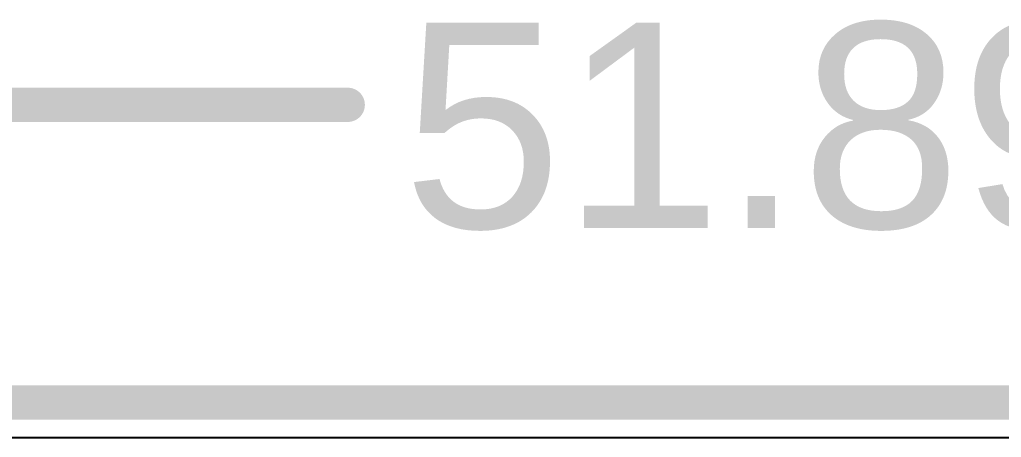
# Model space of a CAD drawing. Header units: inches. Extents: x -0.2 to 17.4, y -0.2 to 2.6.
# Drawn here: x 0.6467 to 0.9335, y 1.3328 to 1.4549 of the extents above; entities that cross this region are included whole.
import ezdxf

# ---------------------------------------------------------------- set-up
doc = ezdxf.new("R2010")
doc.units = ezdxf.units.IN
doc.header["$MEASUREMENT"] = 0
for name, color, linetype in [('Board_Outline', 216, 'Continuous'), ('Bottom Layer', 5, 'Continuous'), ('Dimensions', 6, 'Continuous'), ('Top Layer', 1, 'Continuous')]:
    doc.layers.add(name, color=color, linetype=linetype)
doc.styles.add('Arial', font='', dxfattribs={"height": 0.2})
doc.styles.get('Arial').set_extended_font_data('Arial')

msp = doc.modelspace()

# ---------------------------------------------------------------- linework, layer by layer
at = {"layer": 'Board_Outline'}
msp.add_lwpolyline([(-0.057, 1.343, 0.01, 0.01, 0), (1.986, 1.343, 0.01, 0.01, 0)], format="xyseb", dxfattribs=at)
at = {"layer": 'Bottom Layer'}
msp.add_line((-0.0468, 1.3328), (1.89207, 1.3328), dxfattribs=at)
at = {"layer": 'Dimensions'}
msp.add_lwpolyline([(-0.057, 1.43, 0.01, 0.01, 0), (0.74256, 1.43, 0.01, 0.01, 0)], format="xyseb", dxfattribs=at)
msp.add_lwpolyline([(0.74006, 1.43, 0.005, 0.005, 1), (0.74506, 1.43, 0.005, 0.005, 1)], format="xyseb", close=True, dxfattribs=at)
at = {"layer": 'Top Layer'}
msp.add_line((-0.0468, 1.3328), (1.89207, 1.3328), dxfattribs=at)

# ---------------------------------------------------------------- texts
at = {"layer": 'Dimensions', "style": 'Arial'}
msp.add_text('51.89mm', height=0.06, dxfattribs=at).set_placement((0.75856, 1.39401))

doc.saveas('drawing.dxf')
